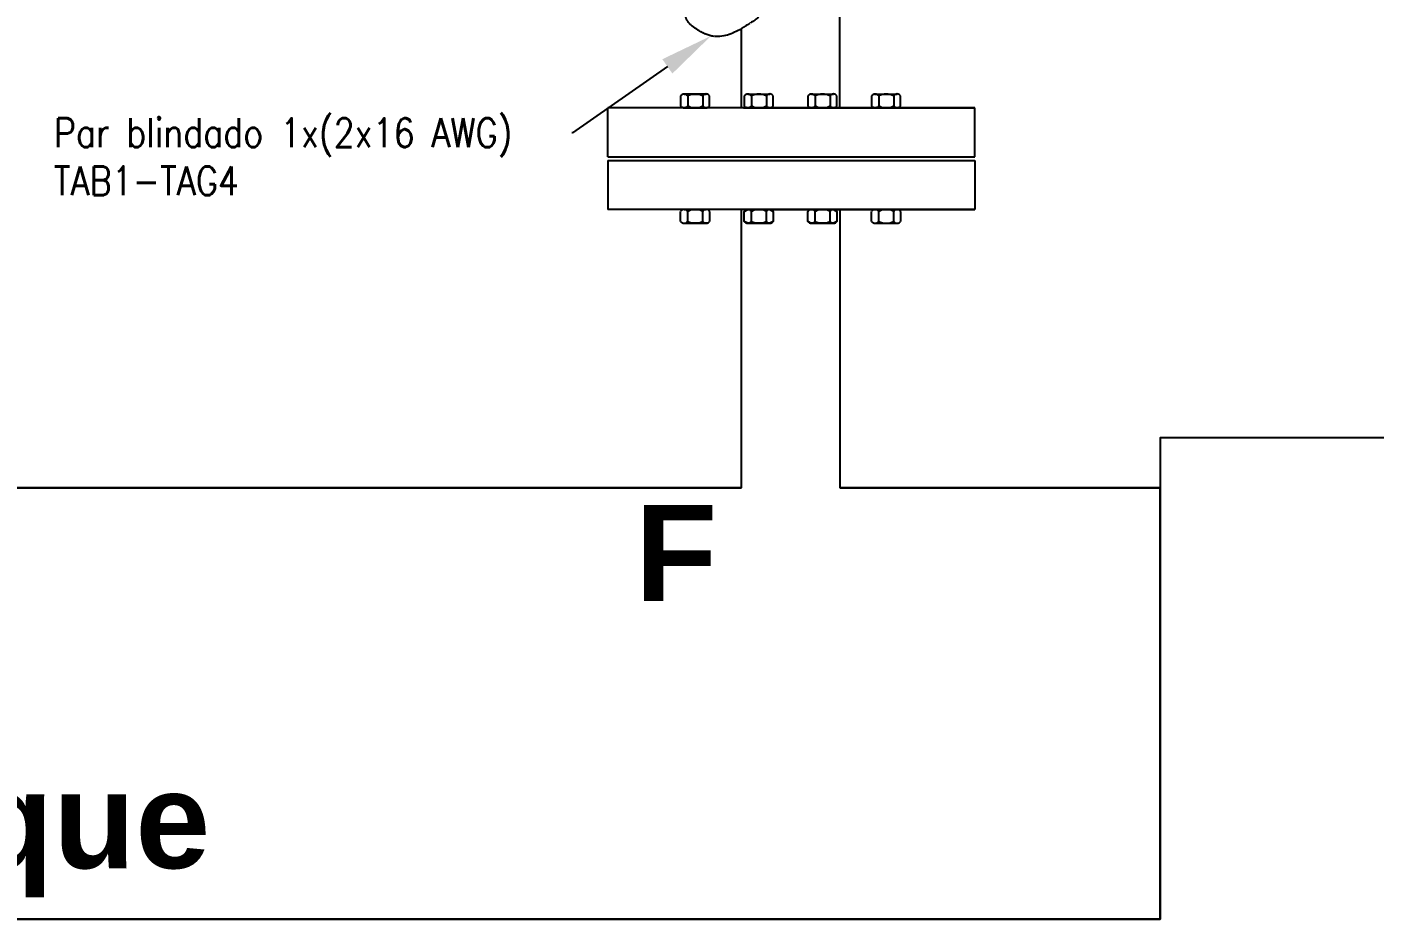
# Model space of a CAD drawing. Header units: millimetres. Extents: x -17263 to -7565, y 1486 to 4446.
# Drawn here: x -9277 to -8578, y 1676 to 2140 of the extents above; entities that cross this region are included whole.
import ezdxf
from ezdxf import colors
from ezdxf.entities.mleader import LeaderData, LeaderLine
from ezdxf.math import Vec2, Vec3

# ---------------------------------------------------------------- set-up
doc = ezdxf.new("R2010")
doc.units = ezdxf.units.MM
doc.linetypes.add('1 PULG', pattern=[10, 10, 0])
doc.layers.add('004-DIVISION_INTERIORES_DE_EDIF', color=7, linetype='Continuous', lineweight=15)
doc.layers.add('Conductor nuevo', color=1, linetype='1 PULG')
doc.layers.add('PIPING', color=3, linetype='Continuous')
doc.styles.get("Standard").update_dxf_attribs({"font": 'arial.ttf'})

msp = doc.modelspace()

# ---------------------------------------------------------------- linework, layer by layer
for p, q in [((-8855.15, 2097.73), (-8855.23, 2169.3)), ((-8906.36, 2138.8), (-8906.36, 2097.73)), ((-8785.13, 2097.73), (-8975.63, 2097.73)), ((-8975.63, 2072.33), (-8975.63, 2097.73)), ((-8905.27, 2097.73), (-8785.13, 2097.73)), ((-8785.13, 2072.33), (-8785.13, 2097.73)), ((-8785.13, 2072.33), (-8785.13, 2094.3)), ((-8975.63, 2072.33), (-8880.38, 2072.33)), ((-8880.38, 2072.33), (-8785.13, 2072.33)), ((-8975.63, 2070.33), (-8975.63, 2044.93)), ((-8975.63, 2070.33), (-8880.38, 2070.33)), ((-8880.38, 2070.33), (-8785.13, 2070.33)), ((-8785.13, 2070.33), (-8785.13, 2048.36)), ((-8785.13, 2070.33), (-8785.13, 2044.93)), ((-8785.13, 2044.93), (-8975.63, 2044.93)), ((-8906.36, 2044.93), (-8906.36, 1900.36)), ((-8905.27, 2044.93), (-8785.13, 2044.93)), ((-8855.08, 1900.36), (-8855.08, 2044.93)), ((-9180.72, 1900.36), (-9455.08, 1900.36)), ((-9455.08, 1900.36), (-8906.36, 1900.36)), ((-9455.08, 1900.36), (-9180.72, 1900.36)), ((-9180.72, 1900.36), (-8906.36, 1900.36)), ((-8855.08, 1900.36), (-8688.84, 1900.36)), ((-8855.08, 1900.36), (-8688.84, 1900.36))]:
    msp.add_line(p, q)
msp.add_lwpolyline([(-9738.84, 3061.27), (-7813.84, 3061.27), (-7813.84, 1926.27), (-8688.84, 1926.27), (-8688.84, 1676.27), (-9738.84, 1676.27), (-9738.84, 3061.27)], close=True)
msp.add_lwpolyline([(-9738.84, 3061.27), (-7813.84, 3061.27), (-7813.84, 1926.27), (-8688.84, 1926.27), (-8688.84, 1676.27), (-9738.84, 1676.27), (-9738.84, 3061.27)], close=True)
for points in [[(-9738.84, 1676.27), (-8688.84, 1676.27), (-8688.84, 1900.36), (-8855.08, 1900.36), (-8855.08, 2044.93), (-8858.46, 2044.93), (-8856.68, 2043.95), (-8856.68, 2038.74), (-8858.47, 2037.76), (-8870.29, 2037.79), (-8871.76, 2038.74), (-8871.76, 2043.95), (-8871.09, 2044.93), (-8891.54, 2044.93), (-8889.76, 2043.95), (-8889.76, 2038.74), (-8891.54, 2037.76), (-8902.99, 2037.76), (-8904.84, 2038.74), (-8904.84, 2043.95), (-8902.99, 2044.93), (-8906.36, 2044.93), (-8906.36, 1900.36), (-9455.08, 1900.36)], [(-9738.84, 1676.27), (-8688.84, 1676.27)]]:
    msp.add_lwpolyline(points)
at = {"layer": '004-DIVISION_INTERIORES_DE_EDIF', "linetype": 'Continuous'}
for p, q in [((-9455.08, 1900.36), (-8906.36, 1900.36)), ((-8855.08, 1900.36), (-8688.84, 1900.36))]:
    msp.add_line(p, q, dxfattribs=at)
at = {"layer": 'Conductor nuevo'}
msp.add_open_spline([(-8892.07, 2158.24), (-8892.29, 2156.84), (-8892.92, 2152.93), (-8895.32, 2145.52), (-8901.76, 2141.72), (-8909.71, 2136.59), (-8919.45, 2132.83), (-8928.77, 2137.93), (-8934.53, 2141.92), (-8936.17, 2148.98), (-8938.07, 2155.89), (-8940.82, 2163.2), (-8940.81, 2167.53), (-8940.89, 2169.3)], degree=3, knots=[0, 0, 0, 0, 4.27942, 11.962392, 22.316582, 25.377794, 40.731532, 49.636014, 56.444107, 60.565871, 70.726159, 78.324892, 83.615296, 83.615296, 83.615296, 83.615296], dxfattribs=at)
at = {"layer": 'PIPING', "color": 0, "ltscale": 25}
for p, q in [((-8937.92, 2103.92), (-8937.92, 2098.71)), ((-8936.07, 2104.9), (-8924.62, 2104.9)), ((-8923.72, 2104.9), (-8935.17, 2104.9)), ((-8934.21, 2103.92), (-8934.21, 2098.71)), ((-8926.4, 2103.92), (-8926.4, 2098.71)), ((-8922.84, 2098.71), (-8922.84, 2103.92)), ((-8904.84, 2103.92), (-8904.84, 2098.71)), ((-8902.99, 2104.9), (-8891.54, 2104.9)), ((-8901.13, 2103.92), (-8901.13, 2098.71)), ((-8893.32, 2103.92), (-8893.32, 2098.71)), ((-8889.76, 2098.71), (-8889.76, 2103.92)), ((-8871.76, 2103.92), (-8871.76, 2098.71)), ((-8869.91, 2104.9), (-8858.47, 2104.9)), ((-8868.06, 2103.92), (-8868.06, 2098.71)), ((-8860.24, 2103.92), (-8860.24, 2098.71)), ((-8856.68, 2098.71), (-8856.68, 2103.92)), ((-8838.68, 2103.92), (-8838.68, 2098.71)), ((-8837.11, 2104.9), (-8825.66, 2104.9)), ((-8836.83, 2104.9), (-8825.39, 2104.9)), ((-8834.98, 2103.92), (-8834.98, 2098.71)), ((-8827.16, 2103.92), (-8827.16, 2098.71)), ((-8823.61, 2098.71), (-8823.61, 2103.92)), ((-8936.06, 2097.73), (-8924.62, 2097.73)), ((-8902.99, 2097.73), (-8891.54, 2097.73)), ((-8869.91, 2097.73), (-8858.46, 2097.73)), ((-8836.83, 2097.73), (-8825.39, 2097.73)), ((-8937.92, 2038.74), (-8937.92, 2043.95)), ((-8936.06, 2044.93), (-8924.62, 2044.93)), ((-8934.21, 2038.74), (-8934.21, 2043.95)), ((-8926.4, 2038.74), (-8926.4, 2043.95)), ((-8922.84, 2043.95), (-8922.84, 2038.74)), ((-8904.84, 2038.74), (-8904.84, 2043.95)), ((-8902.99, 2044.93), (-8891.54, 2044.93)), ((-8901.13, 2038.74), (-8901.13, 2043.95)), ((-8893.32, 2038.74), (-8893.32, 2043.95)), ((-8889.76, 2043.95), (-8889.76, 2038.74)), ((-8871.76, 2038.74), (-8871.76, 2043.95)), ((-8869.91, 2044.93), (-8858.46, 2044.93)), ((-8868.06, 2038.74), (-8868.06, 2043.95)), ((-8860.24, 2038.74), (-8860.24, 2043.95)), ((-8856.68, 2043.95), (-8856.68, 2038.74)), ((-8838.68, 2038.74), (-8838.68, 2043.95)), ((-8836.83, 2044.93), (-8825.39, 2044.93)), ((-8834.98, 2038.74), (-8834.98, 2043.95)), ((-8827.16, 2038.74), (-8827.16, 2043.95)), ((-8823.61, 2043.95), (-8823.61, 2038.74)), ((-8936.07, 2037.76), (-8924.62, 2037.76)), ((-8923.72, 2037.76), (-8935.17, 2037.76)), ((-8902.99, 2037.76), (-8891.54, 2037.76)), ((-8869.91, 2037.76), (-8858.47, 2037.76)), ((-8837.11, 2037.76), (-8825.66, 2037.76)), ((-8836.83, 2037.76), (-8825.39, 2037.76))]:
    msp.add_line(p, q, dxfattribs=at)
for centre, radius, start, end in [((-8936.06, 2102.66), 2.24, 34.34513, 145.65487), ((-8930.3, 2096.61), 8.29, 61.89292, 118.10708), ((-8924.62, 2102.8), 2.11, 32.40518, 147.59478), ((-8902.99, 2102.66), 2.24, 34.34513, 145.65487), ((-8897.23, 2096.61), 8.29, 61.89292, 118.10708), ((-8891.54, 2102.8), 2.11, 32.40518, 147.59478), ((-8869.91, 2102.66), 2.24, 34.34513, 145.65487), ((-8864.15, 2096.61), 8.29, 61.89292, 118.10708), ((-8858.46, 2102.8), 2.11, 32.40518, 147.59478), ((-8836.83, 2102.66), 2.24, 34.34513, 145.65487), ((-8831.07, 2096.61), 8.29, 61.89292, 118.10708), ((-8825.39, 2102.8), 2.11, 32.40518, 147.59478), ((-8936.06, 2099.97), 2.24, 214.34513, 325.65487), ((-8930.3, 2106.02), 8.29, 241.89292, 298.10708), ((-8924.62, 2099.84), 2.11, 212.40518, 327.59478), ((-8902.99, 2099.97), 2.24, 214.34513, 325.65487), ((-8897.23, 2106.02), 8.29, 241.89292, 298.10708), ((-8891.54, 2099.84), 2.11, 212.40518, 327.59478), ((-8869.91, 2099.97), 2.24, 214.34513, 325.65487), ((-8864.15, 2106.02), 8.29, 241.89292, 298.10708), ((-8858.46, 2099.84), 2.11, 212.40518, 327.59478), ((-8836.83, 2099.97), 2.24, 214.34513, 325.65487), ((-8831.07, 2106.02), 8.29, 241.89292, 298.10708), ((-8825.39, 2099.84), 2.11, 212.40518, 327.59478), ((-8936.06, 2042.69), 2.24, 34.34513, 145.65487), ((-8930.3, 2036.64), 8.29, 61.89292, 118.10708), ((-8924.62, 2042.82), 2.11, 32.40523, 147.59482), ((-8902.99, 2042.69), 2.24, 34.34513, 145.65487), ((-8897.23, 2036.64), 8.29, 61.89292, 118.10708), ((-8891.54, 2042.82), 2.11, 32.40523, 147.59482), ((-8869.91, 2042.69), 2.24, 34.34513, 145.65487), ((-8864.15, 2036.64), 8.29, 61.89292, 118.10708), ((-8858.46, 2042.82), 2.11, 32.40523, 147.59482), ((-8836.83, 2042.69), 2.24, 34.34513, 145.65487), ((-8831.07, 2036.64), 8.29, 61.89292, 118.10708), ((-8825.39, 2042.82), 2.11, 32.40523, 147.59482), ((-8936.06, 2040), 2.24, 214.34513, 325.65487), ((-8930.3, 2046.05), 8.29, 241.89292, 298.10708), ((-8924.62, 2039.87), 2.11, 212.40523, 327.59482), ((-8902.99, 2040), 2.24, 214.34513, 325.65487), ((-8897.23, 2046.05), 8.29, 241.89292, 298.10708), ((-8891.54, 2039.87), 2.11, 212.40523, 327.59482), ((-8869.91, 2040), 2.24, 214.34513, 325.65487), ((-8864.15, 2046.05), 8.29, 241.89292, 298.10708), ((-8858.46, 2039.87), 2.11, 212.40523, 327.59482), ((-8836.83, 2040), 2.24, 214.34513, 325.65487), ((-8831.07, 2046.05), 8.29, 241.89292, 298.10708), ((-8825.39, 2039.87), 2.11, 212.40523, 327.59482)]:
    msp.add_arc(centre, radius, start, end, dxfattribs=at)

# ---------------------------------------------------------------- texts
at = {"char_height": 50, "attachment_point": 1}
for s, insert in [('{\\fArial|b1|i0|c0|p34;F}', (-8961.57, 1891.43)), ('{\\fArial|b1|i0|c0|p34;Tanque}', (-9430.56, 1752.68))]:
    msp.add_mtext_dynamic_manual_height_columns(s, width=701.3281, gutter_width=19.4, heights=[0], dxfattribs=dict(at, insert=insert))

# ---------------------------------------------------------------- leaders
at = {"layer": 'Conductor nuevo'}
ml = msp.add_multileader_mtext('Standard', dxfattribs=at)
ml.set_content('\\A1;{\\Fromans|c0;\\W0.85;Par blindado 1x(2x16 AWG)\\PTAB1-TAG4}', color=256)
ml.set_leader_properties()
ml.build(insert=Vec2(0, 0))
ml.multileader.update_dxf_attribs({"dogleg_length": 0.36, "arrow_head_size": 27.61})
ctx = ml.context
ctx.base_point, ctx.char_height, ctx.arrow_head_size, ctx.landing_gap_size, ctx.plane_origin = Vec3(-9263.44, 2084.78), 15, 27.61, 0.00994, Vec3(-9346.95, 2084.74)
notes = []
notes.append((ctx, [(1, (1, 1, 0), (-8994.1, 2084.78), (-1, 0), 0.36, [(0, [(-8922.13, 2135.07)], 0, [])])]))
ctx.mtext.insert, ctx.mtext.width, ctx.mtext.flow_direction = Vec3(-9263.43, 2092.28), 587.0217, 5
for ctx, leaders in notes:
    for number, flags, end, landing, length, lines in leaders:
        leader = LeaderData()
        leader.index, (leader.has_last_leader_line, leader.has_dogleg_vector, leader.attachment_direction) = number, flags
        leader.last_leader_point, leader.dogleg_vector, leader.dogleg_length = Vec3(end), Vec3(landing), length
        for number, points, colour, breaks in lines:
            line = LeaderLine()
            line.index, line.vertices, line.color, line.breaks = number, Vec3.list(points), colors.encode_raw_color(colour), breaks
            leader.lines.append(line)
        ctx.leaders.append(leader)

doc.saveas('drawing.dxf')
